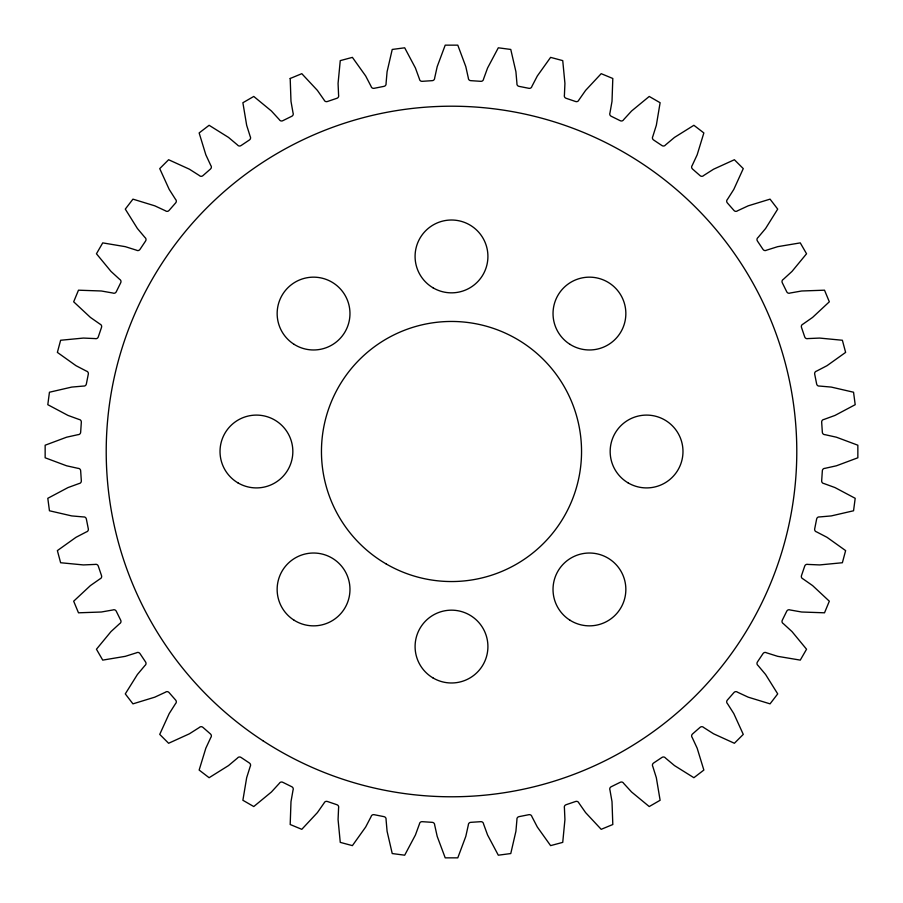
<?xml version="1.0" encoding="UTF-8"?>
<svg xmlns="http://www.w3.org/2000/svg" width="903" height="903" viewBox="0 0 903 903"><rect width="100%" height="100%" fill="white"/><g stroke="black" fill="none" stroke-linecap="round" stroke-linejoin="round"><path stroke-width="1.35" d="M290.19 78.482L290.992 101.35L293.024 112.864A2.551 2.551 0 0 1 291.793 116.261L282.752 120.72A2.551 2.551 0 0 1 279.32 119.625L271.419 111.001L253.766 96.452L242.884 102.728L246.666 125.291L250.176 136.443A2.551 2.551 0 0 1 249.409 139.976L241.022 145.575A2.551 2.551 0 0 1 237.466 144.931L228.515 137.414L209.112 125.291L199.145 132.944L205.839 154.819L210.771 165.418A2.551 2.551 0 0 1 210.478 169.019L202.893 175.667A2.551 2.551 0 0 1 199.292 175.487L189.427 169.211L168.613 159.729L159.729 168.613L169.211 189.427L175.487 199.292A2.551 2.551 0 0 1 175.667 202.893L169.019 210.478A2.551 2.551 0 0 1 165.418 210.771L154.819 205.839L132.944 199.145L125.291 209.112L137.414 228.515L144.931 237.466A2.551 2.551 0 0 1 145.575 241.022L139.976 249.409A2.551 2.551 0 0 1 136.443 250.176L125.291 246.666L102.728 242.884L96.452 253.766L111.001 271.419L119.625 279.32A2.551 2.551 0 0 1 120.72 282.752L116.261 291.793A2.551 2.551 0 0 1 112.864 293.024L101.35 290.992L78.482 290.19L73.674 301.805L90.402 317.404L99.985 324.109A2.551 2.551 0 0 1 101.52 327.371L98.28 336.921A2.551 2.551 0 0 1 95.075 338.58L83.392 338.072L60.625 340.262L57.374 352.396L75.987 365.681L86.361 371.077A2.551 2.551 0 0 1 88.313 374.113L86.349 384.012A2.551 2.551 0 0 1 83.381 386.066L71.732 387.082L49.451 392.229L47.803 404.691L68.007 415.425L78.99 419.432A2.551 2.551 0 0 1 81.326 422.186L80.66 432.244A2.551 2.551 0 0 1 77.997 434.67L66.574 437.21L45.15 445.213L45.15 457.787L66.574 465.79L77.997 468.33A2.551 2.551 0 0 1 80.66 470.756L81.326 480.814A2.551 2.551 0 0 1 78.99 483.568L68.007 487.575L47.803 498.309L49.451 510.771L71.732 515.918L83.381 516.934A2.551 2.551 0 0 1 86.349 518.988L88.313 528.887A2.551 2.551 0 0 1 86.361 531.923L75.987 537.319L57.374 550.604L60.625 562.738L83.392 564.928L95.075 564.42A2.551 2.551 0 0 1 98.28 566.079L101.52 575.629A2.551 2.551 0 0 1 99.985 578.891L90.402 585.595L73.674 601.195L78.482 612.81L101.35 612.008L112.864 609.976A2.551 2.551 0 0 1 116.261 611.207L120.72 620.248A2.551 2.551 0 0 1 119.625 623.68L111.001 631.581L96.452 649.234L102.728 660.116L125.291 656.334L136.443 652.824A2.551 2.551 0 0 1 139.976 653.591L145.575 661.978A2.551 2.551 0 0 1 144.931 665.534L137.414 674.485L125.291 693.888L132.944 703.855L154.819 697.161L165.418 692.229A2.551 2.551 0 0 1 169.019 692.522L175.667 700.107A2.551 2.551 0 0 1 175.487 703.708L169.211 713.573L159.729 734.387L168.613 743.271L189.427 733.789L199.292 727.513A2.551 2.551 0 0 1 202.893 727.333L210.478 733.981A2.551 2.551 0 0 1 210.771 737.582L205.839 748.181L199.145 770.056L209.112 777.709L228.515 765.586L237.466 758.068A2.551 2.551 0 0 1 241.022 757.425L249.409 763.024A2.551 2.551 0 0 1 250.176 766.557L246.666 777.709L242.884 800.272L253.766 806.548L271.419 791.999L279.32 783.375A2.551 2.551 0 0 1 282.752 782.28L291.793 786.739A2.551 2.551 0 0 1 293.024 790.136L290.992 801.65L290.19 824.518L301.805 829.326L317.404 812.598L324.109 803.015A2.551 2.551 0 0 1 327.371 801.48L336.921 804.72A2.551 2.551 0 0 1 338.58 807.925L338.072 819.608L340.262 842.375L352.396 845.626L365.681 827.013L371.077 816.639A2.551 2.551 0 0 1 374.113 814.687L384.012 816.651A2.551 2.551 0 0 1 386.066 819.619L387.082 831.268L392.229 853.549L404.691 855.197L415.425 834.993L419.432 824.01A2.551 2.551 0 0 1 422.186 821.674L432.244 822.34A2.551 2.551 0 0 1 434.67 825.003L437.21 836.426L445.213 857.85L457.787 857.85L465.79 836.426L468.33 825.003A2.551 2.551 0 0 1 470.756 822.34L480.814 821.674A2.551 2.551 0 0 1 483.568 824.01L487.575 834.993L498.309 855.197L510.771 853.549L515.918 831.268L516.934 819.619A2.551 2.551 0 0 1 518.988 816.651L528.887 814.687A2.551 2.551 0 0 1 531.923 816.639L537.319 827.013L550.604 845.626L562.738 842.375L564.928 819.608L564.42 807.925A2.551 2.551 0 0 1 566.079 804.72L575.629 801.48A2.551 2.551 0 0 1 578.891 803.015L585.595 812.598L601.195 829.326L612.81 824.518L612.008 801.65L609.976 790.136A2.551 2.551 0 0 1 611.207 786.739L620.248 782.28A2.551 2.551 0 0 1 623.68 783.375L631.581 791.999L649.234 806.548L660.116 800.272L656.334 777.709L652.824 766.557A2.551 2.551 0 0 1 653.591 763.024L661.978 757.425A2.551 2.551 0 0 1 665.534 758.068L674.485 765.586L693.888 777.709L703.855 770.056L697.161 748.181L692.229 737.582A2.551 2.551 0 0 1 692.522 733.981L700.107 727.333A2.551 2.551 0 0 1 703.708 727.513L713.573 733.789L734.387 743.271L743.271 734.387L733.789 713.573L727.513 703.708A2.551 2.551 0 0 1 727.333 700.107L733.981 692.522A2.551 2.551 0 0 1 737.582 692.229L748.181 697.161L770.056 703.855L777.709 693.888L765.586 674.485L758.068 665.534A2.551 2.551 0 0 1 757.425 661.978L763.024 653.591A2.551 2.551 0 0 1 766.557 652.824L777.709 656.334L800.272 660.116L806.548 649.234L791.999 631.581L783.375 623.68A2.551 2.551 0 0 1 782.28 620.248L786.739 611.207A2.551 2.551 0 0 1 790.136 609.976L801.65 612.008L824.518 612.81L829.326 601.195L812.598 585.595L803.015 578.891A2.551 2.551 0 0 1 801.48 575.629L804.72 566.079A2.551 2.551 0 0 1 807.925 564.42L819.608 564.928L842.375 562.738L845.626 550.604L827.013 537.319L816.639 531.923A2.551 2.551 0 0 1 814.687 528.887L816.651 518.988A2.551 2.551 0 0 1 819.619 516.934L831.268 515.918L853.549 510.771L855.197 498.309L834.993 487.575L824.01 483.568A2.551 2.551 0 0 1 821.674 480.814L822.34 470.756A2.551 2.551 0 0 1 825.003 468.33L836.426 465.79L857.85 457.787L857.85 445.213L836.426 437.21L825.003 434.67A2.551 2.551 0 0 1 822.34 432.244L821.674 422.186A2.551 2.551 0 0 1 824.01 419.432L834.993 415.425L855.197 404.691L853.549 392.229L831.268 387.082L819.619 386.066A2.551 2.551 0 0 1 816.651 384.012L814.687 374.113A2.551 2.551 0 0 1 816.639 371.077L827.013 365.681L845.626 352.396L842.375 340.262L819.608 338.072L807.925 338.58A2.551 2.551 0 0 1 804.72 336.921L801.48 327.371A2.551 2.551 0 0 1 803.015 324.109L812.598 317.404L829.326 301.805L824.518 290.19L801.65 290.992L790.136 293.024A2.551 2.551 0 0 1 786.739 291.793L782.28 282.752A2.551 2.551 0 0 1 783.375 279.32L791.999 271.419L806.548 253.766L800.272 242.884L777.709 246.666L766.557 250.176A2.551 2.551 0 0 1 763.024 249.409L757.425 241.022A2.551 2.551 0 0 1 758.068 237.466L765.586 228.515L777.709 209.112L770.056 199.145L748.181 205.839L737.582 210.771A2.551 2.551 0 0 1 733.981 210.478L727.333 202.893A2.551 2.551 0 0 1 727.513 199.292L733.789 189.427L743.271 168.613L734.387 159.729L713.573 169.211L703.708 175.487A2.551 2.551 0 0 1 700.107 175.667L692.522 169.019A2.551 2.551 0 0 1 692.229 165.418L697.161 154.819L703.855 132.944L693.888 125.291L674.485 137.414L665.534 144.931A2.551 2.551 0 0 1 661.978 145.575L653.591 139.976A2.551 2.551 0 0 1 652.824 136.443L656.334 125.291L660.116 102.728L649.234 96.452L631.581 111.001L623.68 119.625A2.551 2.551 0 0 1 620.248 120.72L611.207 116.261A2.551 2.551 0 0 1 609.976 112.864L612.008 101.35L612.81 78.482L601.195 73.674L585.595 90.402L578.891 99.985A2.551 2.551 0 0 1 575.629 101.52L566.079 98.28A2.551 2.551 0 0 1 564.42 95.075L564.928 83.392L562.738 60.625L550.604 57.374L537.319 75.987L531.923 86.361A2.551 2.551 0 0 1 528.887 88.313L518.988 86.349A2.551 2.551 0 0 1 516.934 83.381L515.918 71.732L510.771 49.451L498.309 47.803L487.575 68.007L483.568 78.99A2.551 2.551 0 0 1 480.814 81.326L470.756 80.66A2.551 2.551 0 0 1 468.33 77.997L465.79 66.574L457.787 45.15L445.213 45.15L437.21 66.574L434.67 77.997A2.551 2.551 0 0 1 432.244 80.66L422.186 81.326A2.551 2.551 0 0 1 419.432 78.99L415.425 68.007L404.691 47.803L392.229 49.451L387.082 71.732L386.066 83.381A2.551 2.551 0 0 1 384.012 86.349L374.113 88.313A2.551 2.551 0 0 1 371.077 86.361L365.681 75.987L352.396 57.374L340.262 60.625L338.072 83.392L338.58 95.075A2.551 2.551 0 0 1 336.921 98.28L327.371 101.52A2.551 2.551 0 0 1 324.109 99.985L317.404 90.402L301.805 73.674L290.19 78.482M386.213 563.969A130.043 130.043 0 0 0 581.543 451.805A130.043 130.043 0 0 0 386.744 338.727A130.043 130.043 0 0 0 386.213 563.969M570.064 620.271A36.413 36.413 0 0 0 625.824 590.799A36.413 36.413 0 0 0 572.423 557.241A36.413 36.413 0 0 0 570.064 620.271M433.101 677.995A36.413 36.413 0 0 0 487.913 646.796A36.413 36.413 0 0 0 433.485 614.932A36.413 36.413 0 0 0 433.101 677.995M294.186 620.271A36.413 36.413 0 0 0 349.946 590.799A36.413 36.413 0 0 0 296.545 557.241A36.413 36.413 0 0 0 294.186 620.271M238.031 482.924A36.413 36.413 0 0 0 292.843 451.714A36.413 36.413 0 0 0 238.415 419.861A36.413 36.413 0 0 0 238.031 482.924M294.186 344.393A36.413 36.413 0 0 0 349.946 314.921A36.413 36.413 0 0 0 296.545 281.375A36.413 36.413 0 0 0 294.186 344.393M433.101 287.854A36.413 36.413 0 0 0 487.913 256.644A36.413 36.413 0 0 0 433.485 224.779A36.413 36.413 0 0 0 433.101 287.854M570.064 344.393A36.413 36.413 0 0 0 625.824 314.921A36.413 36.413 0 0 0 572.423 281.375A36.413 36.413 0 0 0 570.064 344.393M628.172 482.924A36.413 36.413 0 0 0 682.984 451.714A36.413 36.413 0 0 0 628.556 419.861A36.413 36.413 0 0 0 628.172 482.924M262.818 740.674A345.296 345.296 0 0 0 796.277 470.316A345.296 345.296 0 0 0 295.405 143.498A345.296 345.296 0 0 0 262.818 740.674"/></g></svg>
